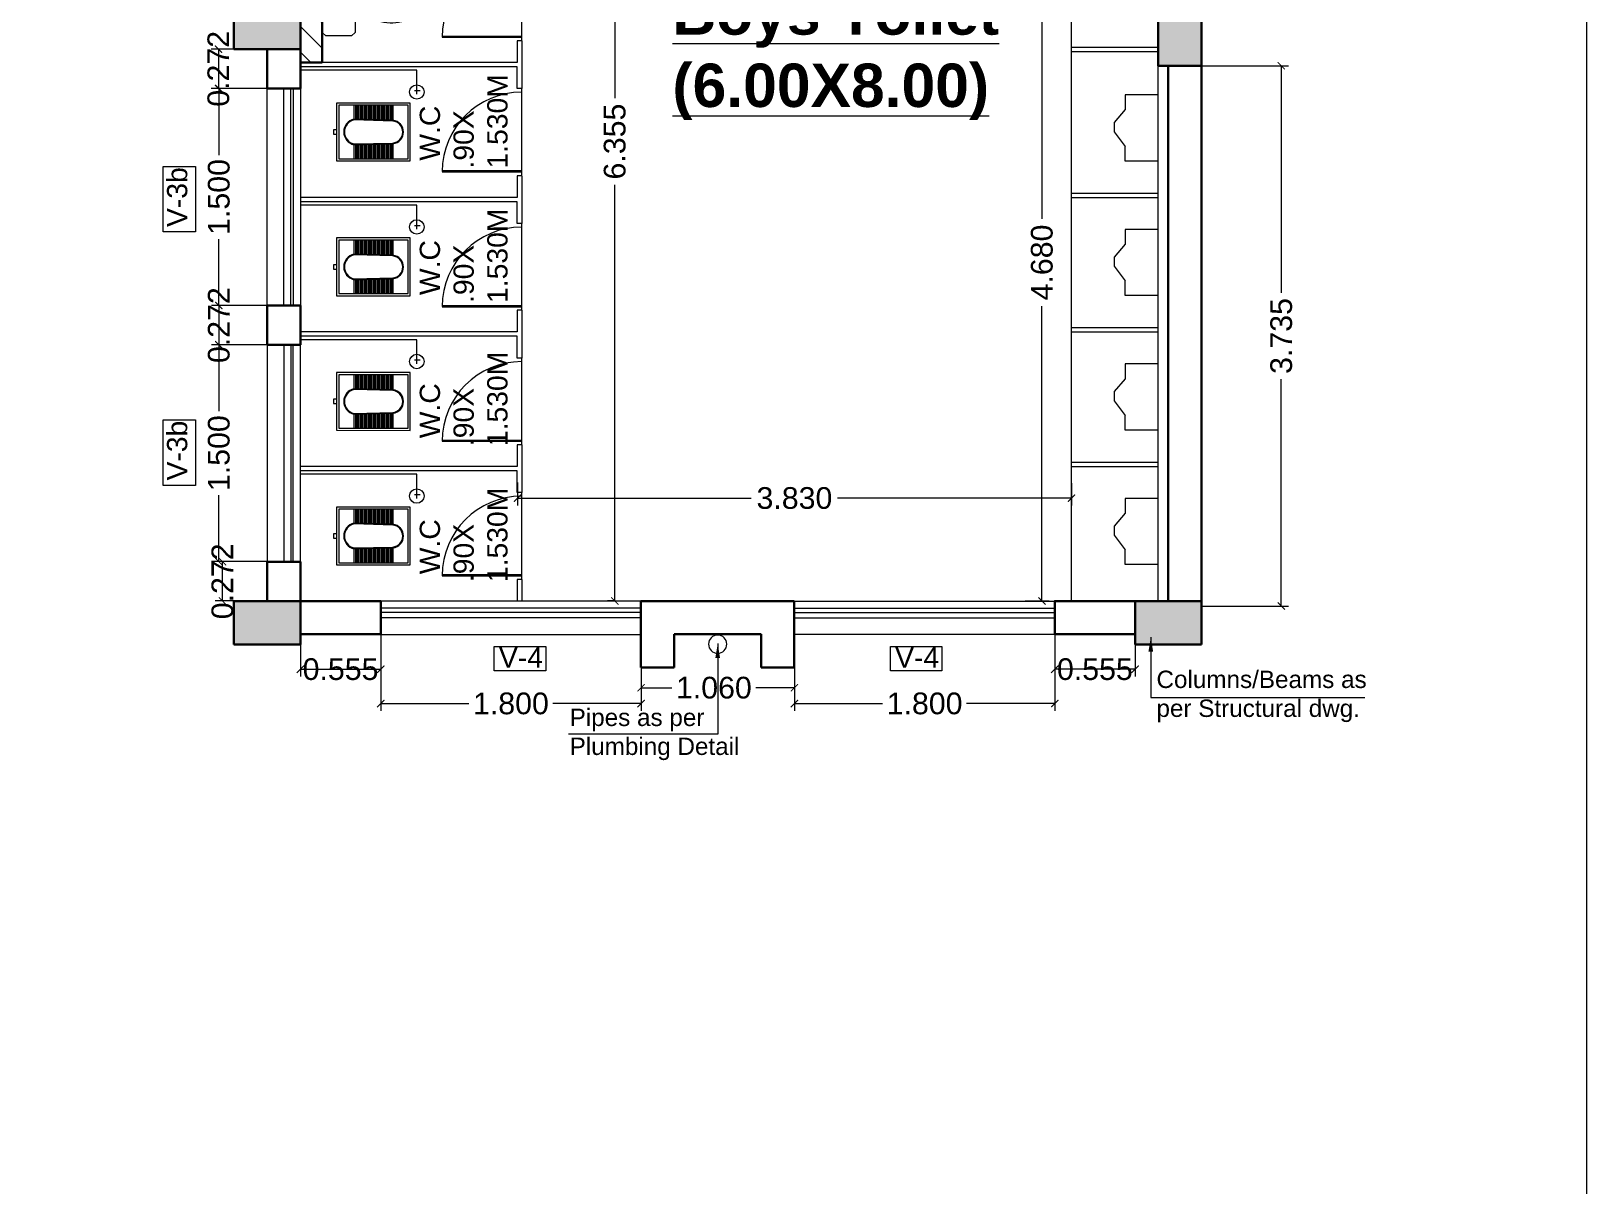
# Model space of a CAD drawing. Header units: millimetres. Extents: x 2733 to 5909, y 1038 to 2089.
# Drawn here: x 2927.62 to 2938.37, y 1054.54 to 1062.52 of the extents above; entities that cross this region are included whole.
import ezdxf

# ---------------------------------------------------------------- set-up
doc = ezdxf.new("R2010")
doc.units = ezdxf.units.MM
doc.header["$PDMODE"] = 35
doc.linetypes.add('CENTER2', pattern=[1.125, 0.75, -0.125, 0.125, -0.125])
doc.layers.get('0').update_dxf_attribs({"lineweight": 20})
doc.layers.get('Defpoints').update_dxf_attribs({"lineweight": 15})
for name, color, linetype, lineweight in [('COL HATCH', 253, 'Continuous', 13), ('Column', 251, 'Continuous', 30), ('CUBICAL TOILET', 5, 'Continuous', 15), ('DIM', 6, 'Continuous', 18), ('dim.1', 6, 'Continuous', 18), ('Door', 54, 'Continuous', 18), ('Fixture', 44, 'Continuous', 13), ('Hatch', 43, 'Continuous', 13), ('RD', 7, 'Continuous', 18), ('TEXT', 7, 'Continuous', 15), ('Text-1', 240, 'Continuous', 15), ('Tiles', 91, 'Continuous', 9), ('Ventilator', 200, 'Continuous', 18), ('Wall', 7, 'Continuous', 30), ('Window-Wall', 7, 'Continuous', 18)]:
    doc.layers.add(name, color=color, linetype=linetype, lineweight=lineweight)
doc.styles.add('DIM', font='arial.ttf', dxfattribs={"height": 0.5})
doc.styles.add('dim-stylus bt', font='arial.ttf')
doc.styles.add('L120', font='arial.ttf', dxfattribs={"height": 0.6})
doc.styles.get("Standard").update_dxf_attribs({"font": 'arial.ttf', "height": 0.2})
doc.styles.add('Tabrej', font='arial.ttf')
doc.dimstyles.new('DIMEN', dxfattribs={"dimtxt": 0.3, "dimasz": 0.25, "dimexe": 0.18, "dimexo": 0.0625, "dimgap": 0.09, "dimtad": 0, "dimdec": 3, "dimzin": 0, "dimdsep": 46, "dimtxsty": 'Tabrej', "dimcen": 0, "dimclrd": 256, "dimclre": 256, "dimclrt": 7, "dimadec": 0, "dimazin": 0, "dimtfac": 1, "dimtdec": 3, "dimtofl": 0, "dimtmove": 0, "dimatfit": 1, "dimfxl": 0, "dimtolj": 1, "dimtzin": 0, "dimlwd": -1, "dimlwe": -1, "dimarcsym": 0})
doc.dimstyles.new('Tabrej', dxfattribs={"dimtxt": 4, "dimasz": 0.45, "dimexe": 0.18, "dimexo": 0.0625, "dimgap": 0.09, "dimtad": 0, "dimdec": 3, "dimzin": 0, "dimdsep": 46, "dimtxsty": 'Tabrej', "dimcen": 0, "dimclrd": 256, "dimclre": 256, "dimclrt": 7, "dimaunit": 1, "dimadec": 3, "dimazin": 0, "dimtfac": 1, "dimtdec": 3, "dimtofl": 0, "dimtmove": 0, "dimatfit": 3, "dimfxl": 0, "dimtolj": 1, "dimtzin": 0, "dimlwd": -1, "dimlwe": -1, "dimarcsym": 0})

# ---------------------------------------------------------------- blocks, each defined once
blk = doc.blocks.new('C3')
at = {"layer": 'COL HATCH'}
h = blk.add_hatch(color=256, dxfattribs=at)
h.dxf.hatch_style = 1
h.paths.add_polyline_path([(0.3, 0), (0, 0), (0, -0.53), (0.3, -0.53)])
at = {"layer": 'Column'}
for p, q in [((0, 0), (0, -0.53)), ((0.3, 0), (0, 0)), ((0.3, -0.53), (0.3, 0)), ((0, -0.53), (0.3, -0.53))]:
    blk.add_line(p, q, dxfattribs=at)
blk = doc.blocks.new('Urinal 1')
for p, q in [((0, 9), (9, 9)), ((0, 9), (0, -9)), ((9, 9), (9, 5)), ((12, 1), (9, 5)), ((12, -1.5), (12, 1)), ((9, -5), (12, -1.5)), ((9, -9), (9, -5)), ((0, -9), (9, -9))]:
    blk.add_line(p, q)
blk = doc.blocks.new('CU')
at = {"layer": 'COL HATCH', "linetype": 'CENTER2'}
h = blk.add_hatch(color=256, dxfattribs=at)
h.dxf.hatch_style = 1
h.paths.add_polyline_path([(0, 0.035), (0, -0.265), (0.46, -0.265), (0.46, 0.035)])
at = {"layer": 'Column', "linetype": 'CENTER2'}
blk.add_lwpolyline([(0, 0.035), (0, -0.265), (0.46, -0.265), (0.46, 0.035), (0, 0.035)], dxfattribs=at)
blk = doc.blocks.new('nhf')
at = {"layer": 'Fixture'}
blk.add_circle((2408.419, -1429.855), 0.063, dxfattribs=at)
at = {"layer": 'Wall'}
for p, q in [((2407.889, -1429.557), (2408.949, -1429.557)), ((2407.889, -1430.017), (2407.889, -1429.557)), ((2408.949, -1430.017), (2408.949, -1429.557)), ((2408.119, -1430.017), (2408.119, -1429.787)), ((2408.119, -1429.787), (2408.719, -1429.787)), ((2408.719, -1429.787), (2408.719, -1430.017)), ((2407.889, -1430.017), (2408.119, -1430.017)), ((2408.719, -1430.017), (2408.949, -1430.017))]:
    blk.add_line(p, q, dxfattribs=at)
blk = doc.blocks.new('_ArchTick')
at = {"color": 0, "const_width": 0.15}
blk.add_lwpolyline([(-0.5, -0.5), (0.5, 0.5)], dxfattribs=at)
blk = doc.blocks.new('*D571')
at = {"layer": 'Defpoints', "color": 0, "lineweight": 15, "transparency": 16777216}
for p in [(2935.71, 1062.28), (2935.71, 1058.545), (2936.261, 1058.545)]:
    blk.add_point(p, dxfattribs=at)
at = {"layer": 'DIM', "transparency": 16777216}
for p, q in [((2935.715, 1062.28), (2936.311, 1062.28)), ((2936.261, 1062.28), (2936.261, 1060.711)), ((2936.261, 1058.545), (2936.261, 1060.114)), ((2935.715, 1058.545), (2936.311, 1058.545))]:
    blk.add_line(p, q, dxfattribs=at)
at = {"layer": 'DIM', "transparency": 16777216, "xscale": 0.05, "yscale": 0.05, "zscale": 0.05}
for p, rotation in [((2936.261, 1062.28), 90), ((2936.261, 1058.545), 270)]:
    blk.add_blockref('_ArchTick', p, dxfattribs=dict(at, rotation=rotation))
at = {"layer": 'DIM', "color": 7, "transparency": 16777216, "insert": (2936.261, 1060.412), "char_height": 0.15, "attachment_point": 5, "rotation": 90, "style": 'Tabrej'}
blk.add_mtext('\\A1;3.735', dxfattribs=at)
blk = doc.blocks.new('*D572')
at = {"layer": 'Defpoints', "color": 0, "lineweight": 15, "transparency": 16777216}
for p in [(2929.48, 1058.35), (2930.035, 1058.345), (2930.035, 1058.108)]:
    blk.add_point(p, dxfattribs=at)
at = {"layer": 'DIM', "transparency": 16777216}
for p, q in [((2929.48, 1058.345), (2929.48, 1058.058)), ((2930.035, 1058.34), (2930.035, 1058.058)), ((2929.48, 1058.108), (2930.035, 1058.108))]:
    blk.add_line(p, q, dxfattribs=at)
at = {"layer": 'DIM', "transparency": 16777216, "xscale": 0.05, "yscale": 0.05, "zscale": 0.05, "rotation": 180}
blk.add_blockref('_ArchTick', (2929.48, 1058.108), dxfattribs=at)
at = {"layer": 'DIM', "transparency": 16777216, "xscale": 0.05, "yscale": 0.05, "zscale": 0.05}
blk.add_blockref('_ArchTick', (2930.035, 1058.108), dxfattribs=at)
at = {"layer": 'DIM', "color": 7, "transparency": 16777216, "insert": (2929.757, 1058.108), "char_height": 0.15, "attachment_point": 5, "style": 'Tabrej'}
blk.add_mtext('\\A1;0.555', dxfattribs=at)
blk = doc.blocks.new('*D573')
at = {"layer": 'Defpoints', "color": 0, "lineweight": 15, "transparency": 16777216}
for p in [(2930.035, 1058.35), (2931.835, 1058.35), (2930.035, 1057.871)]:
    blk.add_point(p, dxfattribs=at)
at = {"layer": 'DIM', "transparency": 16777216}
for p, q in [((2930.035, 1058.345), (2930.035, 1057.821)), ((2931.835, 1058.345), (2931.835, 1057.821)), ((2930.035, 1057.871), (2930.644, 1057.871)), ((2931.835, 1057.871), (2931.225, 1057.871))]:
    blk.add_line(p, q, dxfattribs=at)
at = {"layer": 'DIM', "transparency": 16777216, "xscale": 0.05, "yscale": 0.05, "zscale": 0.05, "rotation": 180}
blk.add_blockref('_ArchTick', (2930.035, 1057.871), dxfattribs=at)
at = {"layer": 'DIM', "transparency": 16777216, "xscale": 0.05, "yscale": 0.05, "zscale": 0.05}
blk.add_blockref('_ArchTick', (2931.835, 1057.871), dxfattribs=at)
at = {"layer": 'DIM', "color": 7, "transparency": 16777216, "insert": (2930.935, 1057.871), "char_height": 0.15, "attachment_point": 5, "style": 'Tabrej'}
blk.add_mtext('\\A1;1.800', dxfattribs=at)
blk = doc.blocks.new('*D574')
at = {"layer": 'Defpoints', "color": 0, "lineweight": 15, "transparency": 16777216}
for p in [(2931.835, 1058.1), (2932.895, 1058.1), (2932.895, 1057.98)]:
    blk.add_point(p, dxfattribs=at)
at = {"layer": 'DIM', "transparency": 16777216}
for p, q in [((2931.835, 1058.095), (2931.835, 1057.93)), ((2932.895, 1058.095), (2932.895, 1057.93)), ((2931.835, 1057.98), (2932.047, 1057.98)), ((2932.895, 1057.98), (2932.629, 1057.98))]:
    blk.add_line(p, q, dxfattribs=at)
at = {"layer": 'DIM', "transparency": 16777216, "xscale": 0.05, "yscale": 0.05, "zscale": 0.05, "rotation": 180}
blk.add_blockref('_ArchTick', (2931.835, 1057.98), dxfattribs=at)
at = {"layer": 'DIM', "transparency": 16777216, "xscale": 0.05, "yscale": 0.05, "zscale": 0.05}
blk.add_blockref('_ArchTick', (2932.895, 1057.98), dxfattribs=at)
at = {"layer": 'DIM', "color": 7, "transparency": 16777216, "insert": (2932.338, 1057.98), "char_height": 0.15, "attachment_point": 5, "style": 'Tabrej'}
blk.add_mtext('\\A1;1.060', dxfattribs=at)
blk = doc.blocks.new('*D575')
at = {"layer": 'Defpoints', "color": 0, "lineweight": 15, "transparency": 16777216}
for p in [(2934.486, 1063.26), (2934.606, 1063.26), (2934.486, 1058.58)]:
    blk.add_point(p, dxfattribs=at)
at = {"layer": 'DIM', "transparency": 16777216}
for p, q in [((2934.491, 1063.26), (2934.656, 1063.26)), ((2934.606, 1063.26), (2934.606, 1061.221)), ((2934.606, 1058.58), (2934.606, 1060.619)), ((2934.491, 1058.58), (2934.656, 1058.58))]:
    blk.add_line(p, q, dxfattribs=at)
at = {"layer": 'DIM', "transparency": 16777216, "xscale": 0.05, "yscale": 0.05, "zscale": 0.05}
for p, rotation in [((2934.606, 1063.26), 90), ((2934.606, 1058.58), 270)]:
    blk.add_blockref('_ArchTick', p, dxfattribs=dict(at, rotation=rotation))
at = {"layer": 'DIM', "color": 7, "transparency": 16777216, "insert": (2934.606, 1060.92), "char_height": 0.15, "attachment_point": 5, "rotation": 90, "style": 'Tabrej'}
blk.add_mtext('\\A1;4.680', dxfattribs=at)
blk = doc.blocks.new('*D576')
at = {"layer": 'Defpoints', "color": 0, "lineweight": 15, "transparency": 16777216}
for p in [(2931.653, 1064.933), (2931.656, 1064.933), (2931.656, 1058.58)]:
    blk.add_point(p, dxfattribs=at)
at = {"layer": 'DIM', "transparency": 16777216}
for p, q in [((2931.651, 1064.933), (2931.603, 1064.933)), ((2931.653, 1064.933), (2931.653, 1062.055)), ((2931.653, 1058.58), (2931.653, 1061.457)), ((2931.651, 1058.58), (2931.603, 1058.58))]:
    blk.add_line(p, q, dxfattribs=at)
at = {"layer": 'DIM', "transparency": 16777216, "xscale": 0.05, "yscale": 0.05, "zscale": 0.05}
for p, rotation in [((2931.653, 1064.933), 90), ((2931.653, 1058.58), 270)]:
    blk.add_blockref('_ArchTick', p, dxfattribs=dict(at, rotation=rotation))
at = {"layer": 'DIM', "color": 7, "transparency": 16777216, "insert": (2931.653, 1061.756), "char_height": 0.15, "attachment_point": 5, "rotation": 90, "style": 'Tabrej'}
blk.add_mtext('\\A1;6.355', dxfattribs=at)
blk = doc.blocks.new('GBGR')
at = {"layer": 'Ventilator', "ltscale": 0.02}
for p, q in [((2931.835, 1058.428), (2930.035, 1058.428)), ((2931.835, 1058.398), (2930.035, 1058.398))]:
    blk.add_line(p, q, dxfattribs=at)
at = {"layer": 'Window-Wall'}
for p, q in [((2930.035, 1058.35), (2930.035, 1058.58)), ((2930.035, 1058.58), (2931.835, 1058.58)), ((2931.835, 1058.58), (2931.835, 1058.35)), ((2931.835, 1058.465), (2930.035, 1058.465)), ((2931.835, 1058.35), (2930.035, 1058.35))]:
    blk.add_line(p, q, dxfattribs=at)
blk = doc.blocks.new('*D719')
at = {"layer": 'Defpoints', "color": 0, "lineweight": 15, "transparency": 16777216}
for p in [(2935.25, 1058.35), (2934.695, 1058.345), (2934.695, 1058.108)]:
    blk.add_point(p, dxfattribs=at)
at = {"layer": 'DIM', "transparency": 16777216}
for p, q in [((2934.695, 1058.34), (2934.695, 1058.058)), ((2935.25, 1058.345), (2935.25, 1058.058)), ((2935.25, 1058.108), (2934.695, 1058.108))]:
    blk.add_line(p, q, dxfattribs=at)
at = {"layer": 'DIM', "transparency": 16777216, "xscale": 0.05, "yscale": 0.05, "zscale": 0.05, "rotation": 180}
blk.add_blockref('_ArchTick', (2934.695, 1058.108), dxfattribs=at)
at = {"layer": 'DIM', "transparency": 16777216, "xscale": 0.05, "yscale": 0.05, "zscale": 0.05}
blk.add_blockref('_ArchTick', (2935.25, 1058.108), dxfattribs=at)
at = {"layer": 'DIM', "color": 7, "transparency": 16777216, "insert": (2934.972, 1058.108), "char_height": 0.15, "attachment_point": 5, "style": 'Tabrej'}
blk.add_mtext('\\A1;0.555', dxfattribs=at)
blk = doc.blocks.new('*D720')
at = {"layer": 'Defpoints', "color": 0, "lineweight": 15, "transparency": 16777216}
for p in [(2932.895, 1058.35), (2934.695, 1058.35), (2934.695, 1057.871)]:
    blk.add_point(p, dxfattribs=at)
at = {"layer": 'DIM', "transparency": 16777216}
for p, q in [((2932.895, 1058.345), (2932.895, 1057.821)), ((2934.695, 1058.345), (2934.695, 1057.821)), ((2932.895, 1057.871), (2933.504, 1057.871)), ((2934.695, 1057.871), (2934.085, 1057.871))]:
    blk.add_line(p, q, dxfattribs=at)
at = {"layer": 'DIM', "transparency": 16777216, "xscale": 0.05, "yscale": 0.05, "zscale": 0.05, "rotation": 180}
blk.add_blockref('_ArchTick', (2932.895, 1057.871), dxfattribs=at)
at = {"layer": 'DIM', "transparency": 16777216, "xscale": 0.05, "yscale": 0.05, "zscale": 0.05}
blk.add_blockref('_ArchTick', (2934.695, 1057.871), dxfattribs=at)
at = {"layer": 'DIM', "color": 7, "transparency": 16777216, "insert": (2933.795, 1057.871), "char_height": 0.15, "attachment_point": 5, "style": 'Tabrej'}
blk.add_mtext('\\A1;1.800', dxfattribs=at)
blk = doc.blocks.new('bf')
at = {"layer": 'Door', "lineweight": 15}
for p, q in [((2794.931, 1059.43), (2794.931, 1060.03)), ((2794.381, 1059.463), (2794.931, 1059.463)), ((2794.381, 1059.455), (2794.931, 1059.455))]:
    blk.add_line(p, q, dxfattribs=at)
blk.add_ellipse((2794.931, 1059.455), major_axis=(-0.389, 0.389), ratio=1, start_param=-0.785398, end_param=0.784775, dxfattribs=at)
blk = doc.blocks.new('RSA CL6')
for p, q in [((5.51, 3.48), (5.51, 7.28)), ((5.91, 3.47), (5.91, 7.28)), ((6.3, 3.46), (6.3, 7.28)), ((6.69, 3.45), (6.69, 7.28)), ((7.09, 3.44), (7.09, 7.28)), ((7.48, 3.43), (7.48, 7.28)), ((7.87, 3.42), (7.87, 7.28)), ((8.27, 3.41), (8.27, 7.28)), ((8.66, 3.4), (8.66, 7.28)), ((9.06, 3.39), (9.06, 7.28)), ((9.45, 3.38), (9.45, 7.28)), ((9.84, 3.37), (9.84, 7.28)), ((10.24, 3.36), (10.24, 7.28)), ((10.63, 3.35), (10.63, 7.28)), ((11.02, 3.34), (11.02, 7.28)), ((11.42, 3.33), (11.42, 7.28)), ((11.81, 3.32), (11.81, 7.28)), ((12.2, 3.31), (12.2, 7.28)), ((12.6, 3.31), (12.6, 7.28)), ((12.99, 3.3), (12.99, 7.28)), ((13.39, 3.29), (13.39, 7.28)), ((13.78, 3.28), (13.78, 7.28)), ((14.17, 3.27), (14.17, 7.28)), ((14.57, 3.26), (14.57, 7.28)), ((14.96, 3.25), (14.96, 7.28)), ((15.35, 3.24), (15.35, 7.28)), ((15.75, 3.23), (15.75, 7.28)), ((16.14, 3.22), (16.14, 7.28)), ((16.14, 7.28), (16.14, 3.22)), ((5.51, -7.28), (5.51, -3.47)), ((5.91, -7.28), (5.91, -3.45)), ((6.3, -7.28), (6.3, -3.44)), ((6.69, -7.28), (6.69, -3.43)), ((7.09, -7.28), (7.09, -3.42)), ((7.48, -7.28), (7.48, -3.41)), ((7.87, -7.28), (7.87, -3.4)), ((8.27, -7.28), (8.27, -3.39)), ((8.66, -7.28), (8.66, -3.38)), ((9.06, -7.28), (9.06, -3.37)), ((9.45, -7.28), (9.45, -3.36)), ((9.84, -7.28), (9.84, -3.34)), ((10.24, -7.28), (10.24, -3.33)), ((10.63, -7.28), (10.63, -3.32)), ((11.02, -7.28), (11.02, -3.31)), ((11.42, -7.28), (11.42, -3.3)), ((11.81, -7.28), (11.81, -3.29)), ((12.2, -7.28), (12.2, -3.28)), ((12.6, -7.28), (12.6, -3.27)), ((12.99, -7.28), (12.99, -3.26)), ((13.39, -7.28), (13.39, -3.24)), ((13.78, -7.28), (13.78, -3.23)), ((14.17, -7.28), (14.17, -3.22)), ((14.57, -7.28), (14.57, -3.21)), ((14.96, -7.28), (14.96, -3.2)), ((15.35, -7.28), (15.35, -3.19)), ((15.75, -7.28), (15.75, -3.18)), ((16.14, -3.17), (16.14, -7.28)), ((16.14, -7.28), (16.14, -3.17))]:
    blk.add_line(p, q)
for points in [[(0.79, 7.87), (20.87, 7.87), (20.87, -7.87), (0.79, -7.87)], [(1.38, 7.28), (20.28, 7.28), (20.28, -7.28), (1.38, -7.28)]]:
    blk.add_lwpolyline(points, close=True)
blk.add_lwpolyline([(0.79, -0.59), (0, -0.59), (0, 0.59), (0.79, 0.59)])
for points in [[(5.51, 3.48), (16.14, 3.22, -0.899983), (16.14, -3.17), (5.54, -3.47, -0.799392)], [(5.53, 3.28), (16.13, 3.02, -0.897689), (16.12, -2.97), (5.56, -3.27, -0.793494), (5.53, 3.28)]]:
    blk.add_lwpolyline(points, format="xyb", close=True)
blk = doc.blocks.new('ujtg')
at = {"layer": 'CUBICAL TOILET'}
for p, q in [((2749.159, 1059.66), (2749.159, 1059.33)), ((2749.159, 1059.66), (2749.189, 1059.66)), ((2749.189, 1059.66), (2749.189, 1059.51)), ((2749.189, 1059.51), (2750.689, 1059.51)), ((2749.189, 1059.48), (2750.689, 1059.48)), ((2749.189, 1059.33), (2749.189, 1059.48)), ((2749.159, 1059.33), (2749.189, 1059.33))]:
    blk.add_line(p, q, dxfattribs=at)
blk = doc.blocks.new('ENGLISH SHEET')
at = {"layer": 'Fixture'}
for p, q in [((4663.798, 251.204), (4663.773, 251.179)), ((4663.773, 251.179), (4663.773, 250.696)), ((4663.976, 251.204), (4663.798, 251.204)), ((4664.002, 251.179), (4663.976, 251.204)), ((4664.002, 251.09), (4664.002, 251.179)), ((4663.976, 251.001), (4664.002, 251.09)), ((4663.976, 250.874), (4663.976, 251.001)), ((4663.976, 251.001), (4663.976, 250.874)), ((4664.002, 250.785), (4663.976, 250.874)), ((4664.002, 250.696), (4664.002, 250.785)), ((4663.773, 250.696), (4663.798, 250.67)), ((4663.798, 250.67), (4663.976, 250.67)), ((4663.976, 250.67), (4664.002, 250.696))]:
    blk.add_line(p, q, dxfattribs=at)
blk.add_lwpolyline([(4664.459, 250.937, 0.117036), (4664.443, 251.003, 0.104338), (4664.396, 251.063, 0.09029), (4664.321, 251.105, 0.09898), (4664.243, 251.115, 0.08237), (4664.159, 251.101, 0.09029), (4664.09, 251.063, 0.104338), (4664.043, 251.003, 0.117036), (4664.027, 250.937, 0.117036), (4664.043, 250.871, 0.104338), (4664.09, 250.811, 0.09029), (4664.159, 250.773, 0.08237), (4664.243, 250.759, 0.08237), (4664.327, 250.773, 0.09029), (4664.396, 250.811, 0.104338), (4664.443, 250.871, 0.117036)], format="xyb", close=True, dxfattribs=at)
blk = doc.blocks.new('JHGN')
at = {"layer": 'Hatch', "ltscale": 0.05}
h = blk.add_hatch(dxfattribs=at)
h.set_pattern_fill('ANSI31', color=256, angle=630, style=0)
h.set_pattern_definition([(315, (3502.61588, 6612.75207), (0.0883883476, 0.0883883476), [])])
h.paths.add_polyline_path([(2736.718, 1092.978), (2736.718, 1093.878), (2736.568, 1093.878), (2736.568, 1092.978)])
h = blk.add_hatch(dxfattribs=at)
h.set_pattern_fill('ANSI31', color=256, angle=630, style=0)
h.set_pattern_definition([(315, (3502.61588, 6612.78207), (0.0883883476, 0.0883883476), [])])
h.paths.add_polyline_path([(2736.718, 1092.948), (2736.718, 1092.048), (2736.568, 1092.048), (2736.568, 1092.948)])
at = {"layer": 'CUBICAL TOILET'}
for p, q in [((2738.098, 1093.908), (2736.568, 1093.908)), ((2738.068, 1093.878), (2736.568, 1093.878)), ((2738.068, 1093.728), (2738.068, 1093.878)), ((2738.098, 1093.908), (2738.098, 1093.728)), ((2738.098, 1093.728), (2738.068, 1093.728)), ((2738.068, 1088.475), (2738.068, 1088.325)), ((2738.098, 1088.475), (2738.068, 1088.475)), ((2738.098, 1088.475), (2738.098, 1088.325))]:
    blk.add_line(p, q, dxfattribs=at)
at = {"layer": 'Fixture'}
for p, q in [((2737.296, 1093.814), (2737.296, 1093.846)), ((2736.718, 1093.829), (2737.296, 1093.829)), ((2737.312, 1093.829), (2737.262, 1093.829))]:
    blk.add_line(p, q, dxfattribs=at)
at = {"layer": 'Fixture', "ltscale": 0.05}
for p, q in [((2737.374, 1092.924), (2736.718, 1092.924)), ((2737.373, 1092.758), (2737.374, 1092.924)), ((2737.356, 1092.785), (2737.396, 1092.785)), ((2737.374, 1091.994), (2736.568, 1091.994)), ((2737.373, 1091.828), (2737.374, 1091.994)), ((2737.356, 1091.855), (2737.396, 1091.855)), ((2737.374, 1091.061), (2736.568, 1091.061)), ((2737.373, 1090.895), (2737.374, 1091.061)), ((2737.356, 1090.922), (2737.396, 1090.922)), ((2737.374, 1090.131), (2736.568, 1090.131)), ((2737.373, 1089.965), (2737.374, 1090.131)), ((2737.356, 1089.992), (2737.396, 1089.992)), ((2737.374, 1089.201), (2736.568, 1089.201)), ((2737.373, 1089.035), (2737.374, 1089.201)), ((2737.356, 1089.062), (2737.396, 1089.062))]:
    blk.add_line(p, q, dxfattribs=at)
at = {"layer": 'Fixture'}
blk.add_circle((2737.296, 1093.829), 0.05, dxfattribs=at)
at = {"layer": 'Fixture', "ltscale": 0.05}
for centre in [(2737.373, 1092.774), (2737.373, 1091.844), (2737.373, 1090.911), (2737.373, 1089.981), (2737.373, 1089.051)]:
    blk.add_circle(centre, 0.05, dxfattribs=at)
at = {"layer": 'Wall'}
for points in [[(2736.718, 1092.978), (2736.568, 1092.978), (2736.568, 1093.878), (2736.718, 1093.878)], [(2736.718, 1092.948), (2736.568, 1092.948), (2736.568, 1092.048), (2736.718, 1092.048)]]:
    blk.add_lwpolyline(points, close=True, dxfattribs=at)
at = {"layer": 'Door', "lineweight": 15}
for p in [(-56.833, 33.698), (-56.833, 32.768), (-56.833, 31.838), (-56.833, 30.905), (-56.833, 29.975), (-56.833, 29.045)]:
    blk.add_blockref('bf', p, dxfattribs=at)
at = {"layer": 'Fixture', "xscale": -1, "rotation": 180.0029870638235}
for p in [(-1927.068, 1344.122), (-1927.068, 1343.192)]:
    blk.add_blockref('ENGLISH SHEET', p, dxfattribs=at)
at = {"layer": 'Fixture', "extrusion": (0, 0, -1), "xscale": 0.0253999999957415, "yscale": 0.0253999999957415, "zscale": -0.0253999999957415, "rotation": 180.0029870639996}
for p in [(-2736.798, 1091.568), (-2736.798, 1090.635), (-2736.798, 1089.705), (-2736.798, 1088.775)]:
    blk.add_blockref('RSA CL6', p, dxfattribs=at)
at = {"layer": 'Tiles', "lineweight": 15, "xscale": -1}
for p in [(5487.257, 33.468), (5487.257, 32.538), (5487.257, 31.605), (5487.257, 30.675), (5487.257, 29.745)]:
    blk.add_blockref('ujtg', p, dxfattribs=at)
blk = doc.blocks.new('*D807')
at = {"layer": 'Defpoints', "color": 0, "lineweight": 15, "transparency": 16777216}
for p in [(2930.98, 1059.405), (2934.811, 1059.4), (2934.811, 1059.291)]:
    blk.add_point(p, dxfattribs=at)
at = {"layer": 'DIM', "transparency": 16777216}
for p, q in [((2930.98, 1059.4), (2930.98, 1059.241)), ((2934.811, 1059.395), (2934.811, 1059.241)), ((2930.98, 1059.291), (2932.597, 1059.291)), ((2934.811, 1059.291), (2933.193, 1059.291))]:
    blk.add_line(p, q, dxfattribs=at)
at = {"layer": 'DIM', "transparency": 16777216, "xscale": 0.05, "yscale": 0.05, "zscale": 0.05, "rotation": 180}
blk.add_blockref('_ArchTick', (2930.98, 1059.291), dxfattribs=at)
at = {"layer": 'DIM', "transparency": 16777216, "xscale": 0.05, "yscale": 0.05, "zscale": 0.05}
blk.add_blockref('_ArchTick', (2934.811, 1059.291), dxfattribs=at)
at = {"layer": 'DIM', "color": 7, "transparency": 16777216, "insert": (2932.895, 1059.291), "char_height": 0.15, "attachment_point": 5, "style": 'Tabrej'}
blk.add_mtext('\\A1;3.830', dxfattribs=at)
blk = doc.blocks.new('HY')
at = {"layer": 'RD', "linetype": 'Continuous', "ltscale": 0.2}
blk.add_lwpolyline([(2931.176, 1058.098), (2930.82, 1058.098), (2930.82, 1058.266), (2931.176, 1058.266)], close=True, dxfattribs=at)
at = {"layer": 'RD', "lineweight": 15}
blk.add_text('V-4', height=0.14, dxfattribs=at).set_placement((2930.852, 1058.119))
blk = doc.blocks.new('VENTILATOR')
at = {"layer": 'Ventilator', "ltscale": 0.02}
for p, q in [((-0.18, -1.5), (-0.18, 0)), ((-0.165, 0), (-0.165, -1.5))]:
    blk.add_line(p, q, dxfattribs=at)
at = {"layer": 'Window-Wall'}
for p, q in [((-0.23, 0), (0, 0)), ((-0.23, -1.5), (-0.23, 0)), ((-0.115, 0), (-0.115, -1.5)), ((0, 0), (0, -1.5)), ((-0.23, -1.5), (0, -1.5))]:
    blk.add_line(p, q, dxfattribs=at)
blk = doc.blocks.new('*D819')
at = {"layer": 'Defpoints', "color": 0, "lineweight": 15, "transparency": 16777216}
for p in [(2929.25, 1062.395), (2928.913, 1062.123), (2929.25, 1062.123)]:
    blk.add_point(p, dxfattribs=at)
at = {"layer": 'DIM', "transparency": 16777216}
for p, q in [((2929.245, 1062.395), (2928.863, 1062.395)), ((2928.913, 1062.395), (2928.913, 1062.123)), ((2929.245, 1062.123), (2928.863, 1062.123))]:
    blk.add_line(p, q, dxfattribs=at)
at = {"layer": 'DIM', "transparency": 16777216, "xscale": 0.05, "yscale": 0.05, "zscale": 0.05}
for p, rotation in [((2928.913, 1062.395), 90), ((2928.913, 1062.123), 270)]:
    blk.add_blockref('_ArchTick', p, dxfattribs=dict(at, rotation=rotation))
at = {"layer": 'DIM', "color": 7, "transparency": 16777216, "insert": (2928.913, 1062.259), "char_height": 0.15, "attachment_point": 5, "rotation": 90, "style": 'Tabrej'}
blk.add_mtext('\\A1;0.272', dxfattribs=at)
blk = doc.blocks.new('*D820')
at = {"layer": 'Defpoints', "color": 0, "lineweight": 15, "transparency": 16777216}
for p in [(2929.25, 1062.123), (2928.916, 1060.623), (2929.25, 1060.623)]:
    blk.add_point(p, dxfattribs=at)
at = {"layer": 'DIM', "transparency": 16777216}
for p, q in [((2929.245, 1062.123), (2928.866, 1062.123)), ((2928.916, 1062.123), (2928.916, 1061.663)), ((2928.916, 1060.623), (2928.916, 1061.082)), ((2929.245, 1060.623), (2928.866, 1060.623))]:
    blk.add_line(p, q, dxfattribs=at)
at = {"layer": 'DIM', "transparency": 16777216, "xscale": 0.05, "yscale": 0.05, "zscale": 0.05}
for p, rotation in [((2928.916, 1062.123), 90), ((2928.916, 1060.623), 270)]:
    blk.add_blockref('_ArchTick', p, dxfattribs=dict(at, rotation=rotation))
at = {"layer": 'DIM', "color": 7, "transparency": 16777216, "insert": (2928.916, 1061.373), "char_height": 0.15, "attachment_point": 5, "rotation": 90, "style": 'Tabrej'}
blk.add_mtext('\\A1;1.500', dxfattribs=at)
blk = doc.blocks.new('*D821')
at = {"layer": 'Defpoints', "color": 0, "lineweight": 15, "transparency": 16777216}
for p in [(2929.25, 1060.623), (2928.916, 1060.351), (2929.25, 1060.351)]:
    blk.add_point(p, dxfattribs=at)
at = {"layer": 'DIM', "transparency": 16777216}
for p, q in [((2929.245, 1060.623), (2928.866, 1060.623)), ((2928.916, 1060.623), (2928.916, 1060.351)), ((2929.245, 1060.351), (2928.866, 1060.351))]:
    blk.add_line(p, q, dxfattribs=at)
at = {"layer": 'DIM', "transparency": 16777216, "xscale": 0.05, "yscale": 0.05, "zscale": 0.05}
for p, rotation in [((2928.916, 1060.623), 90), ((2928.916, 1060.351), 270)]:
    blk.add_blockref('_ArchTick', p, dxfattribs=dict(at, rotation=rotation))
at = {"layer": 'DIM', "color": 7, "transparency": 16777216, "insert": (2928.916, 1060.487), "char_height": 0.15, "attachment_point": 5, "rotation": 90, "style": 'Tabrej'}
blk.add_mtext('\\A1;0.272', dxfattribs=at)
blk = doc.blocks.new('*D822')
at = {"layer": 'Defpoints', "color": 0, "lineweight": 15, "transparency": 16777216}
for p in [(2929.25, 1060.352), (2928.916, 1058.852), (2929.25, 1058.852)]:
    blk.add_point(p, dxfattribs=at)
at = {"layer": 'DIM', "transparency": 16777216}
for p, q in [((2929.245, 1060.352), (2928.866, 1060.352)), ((2928.916, 1060.352), (2928.916, 1059.892)), ((2928.916, 1058.852), (2928.916, 1059.311)), ((2929.245, 1058.852), (2928.866, 1058.852))]:
    blk.add_line(p, q, dxfattribs=at)
at = {"layer": 'DIM', "transparency": 16777216, "xscale": 0.05, "yscale": 0.05, "zscale": 0.05}
for p, rotation in [((2928.916, 1060.352), 90), ((2928.916, 1058.852), 270)]:
    blk.add_blockref('_ArchTick', p, dxfattribs=dict(at, rotation=rotation))
at = {"layer": 'DIM', "color": 7, "transparency": 16777216, "insert": (2928.916, 1059.602), "char_height": 0.15, "attachment_point": 5, "rotation": 90, "style": 'Tabrej'}
blk.add_mtext('\\A1;1.500', dxfattribs=at)
blk = doc.blocks.new('*D823')
at = {"layer": 'Defpoints', "color": 0, "lineweight": 15, "transparency": 16777216}
for p in [(2928.941, 1058.852), (2929.25, 1058.852), (2929.25, 1058.58)]:
    blk.add_point(p, dxfattribs=at)
at = {"layer": 'DIM', "transparency": 16777216}
for p, q in [((2929.245, 1058.852), (2928.891, 1058.852)), ((2928.941, 1058.58), (2928.941, 1058.852)), ((2929.245, 1058.58), (2928.891, 1058.58))]:
    blk.add_line(p, q, dxfattribs=at)
at = {"layer": 'DIM', "transparency": 16777216, "xscale": 0.05, "yscale": 0.05, "zscale": 0.05}
for p, rotation in [((2928.941, 1058.852), 90), ((2928.941, 1058.58), 270)]:
    blk.add_blockref('_ArchTick', p, dxfattribs=dict(at, rotation=rotation))
at = {"layer": 'DIM', "color": 7, "transparency": 16777216, "insert": (2928.941, 1058.716), "char_height": 0.15, "attachment_point": 5, "rotation": 90, "style": 'Tabrej'}
blk.add_mtext('\\A1;0.272', dxfattribs=at)
blk = doc.blocks.new('tr')
at = {"layer": 'RD', "linetype": 'Continuous', "ltscale": 0.2}
blk.add_lwpolyline([(2442.717, -1429.363), (2442.265, -1429.363), (2442.265, -1429.139), (2442.717, -1429.139)], close=True, dxfattribs=at)
at = {"layer": 'RD', "linetype": 'Continuous', "ltscale": 0.2, "insert": (2442.299, -1429.165), "char_height": 0.14, "attachment_point": 1}
blk.add_mtext_dynamic_manual_height_columns('V-3b', width=0.06654, gutter_width=1.766, heights=[0], dxfattribs=at)

msp = doc.modelspace()

# ---------------------------------------------------------------- linework, layer by layer
at = {"lineweight": 15}
msp.add_lwpolyline([(2938.3735, 1070.8574), (2828.4272, 1070.8574), (2828.4272, 1038.2298), (2938.3735, 1038.2298)], close=True, dxfattribs=at)
at = {"layer": 'Fixture'}
for p, q in [((2934.8107, 1058.5796), (2934.8107, 1063.2598)), ((2935.4107, 1060.7398), (2935.4107, 1063.2298)), ((2934.8104, 1062.4097), (2935.4104, 1062.4097)), ((2934.8104, 1062.3797), (2935.4104, 1062.3797)), ((2935.4107, 1058.5798), (2935.4107, 1062.3148)), ((2934.8104, 1061.3998), (2935.4104, 1061.3998)), ((2934.8104, 1061.3698), (2935.4104, 1061.3698)), ((2934.81, 1060.4698), (2935.41, 1060.4698)), ((2934.81, 1060.4398), (2935.41, 1060.4398)), ((2934.8097, 1059.5398), (2935.4097, 1059.5398)), ((2934.8097, 1059.5098), (2935.4097, 1059.5098))]:
    msp.add_line(p, q, dxfattribs=at)
at = {"layer": 'Wall'}
for p, q in [((2935.4796, 1062.2796), (2935.4796, 1058.5796)), ((2935.7096, 1062.2796), (2935.7096, 1058.5796))]:
    msp.add_line(p, q, dxfattribs=at)
for points in [[(2929.2496, 1062.3946), (2929.4796, 1062.3946), (2929.4796, 1062.1226), (2929.2496, 1062.1226)], [(2929.2496, 1060.6226), (2929.4796, 1060.6226), (2929.4796, 1060.3516), (2929.2496, 1060.3516)], [(2929.2496, 1058.8516), (2929.4796, 1058.8516), (2929.4796, 1058.5796), (2929.2496, 1058.5796)]]:
    msp.add_lwpolyline(points, close=True, dxfattribs=at)
at = {"layer": 'Wall', "ltscale": 0.2}
for points in [[(2929.4796, 1058.5796), (2930.0346, 1058.5796), (2930.0346, 1058.3496), (2929.4796, 1058.3496)], [(2935.2496, 1058.5796), (2934.6946, 1058.5796), (2934.6946, 1058.3496), (2935.2496, 1058.3496)]]:
    msp.add_lwpolyline(points, close=True, dxfattribs=at)

# ---------------------------------------------------------------- block references
at = {"linetype": 'Continuous', "xscale": -1}
msp.add_blockref('nhf', (5340.7832, 2488.1366), dxfattribs=at)
at = {"layer": 'Column', "color": 5}
msp.add_blockref('C3', (2935.4096, 1062.8096), dxfattribs=at)
at = {"layer": 'Column', "linetype": 'CENTER2', "xscale": -1}
for p in [(2929.4796, 1062.6596), (2929.4796, 1058.5446), (2935.7096, 1058.5446)]:
    msp.add_blockref('CU', p, dxfattribs=at)
at = {"layer": 'Fixture', "xscale": 0.02539999999498832, "yscale": 0.02539999999498832, "zscale": 0.02539999999498832, "rotation": 180}
for p in [(2935.4107, 1061.8498), (2935.4104, 1060.9198), (2935.41, 1059.9898), (2935.4097, 1059.0598)]:
    msp.add_blockref('Urinal 1', p, dxfattribs=at)
at = {"layer": 'RD', "linetype": 'Continuous', "rotation": 90}
for p in [(1499.3923, -1381.1336), (1499.3923, -1382.8857)]:
    msp.add_blockref('tr', p, dxfattribs=at)
at = {"layer": 'RD', "lineweight": 15}
for p in [(0, 0), (2.739, 0)]:
    msp.add_blockref('HY', p, dxfattribs=at)
at = {"layer": 'Tiles', "lineweight": 15}
msp.add_blockref('JHGN', (192.9113, -29.7453), dxfattribs=at)
at = {"layer": 'Ventilator', "lineweight": 15, "xscale": -1, "rotation": 180}
msp.add_blockref('GBGR', (0, 2116.9293), dxfattribs=at)
at = {"layer": 'Ventilator', "lineweight": 15, "rotation": 180}
msp.add_blockref('GBGR', (5864.7292, 2116.9293), dxfattribs=at)
at = {"layer": 'Wall', "rotation": 180}
msp.add_blockref('VENTILATOR', (2929.2496, 1060.6226), dxfattribs=at)
at = {"layer": 'Wall', "xscale": -1}
msp.add_blockref('VENTILATOR', (2929.2496, 1060.3516), dxfattribs=at)

# ---------------------------------------------------------------- texts
at = {"layer": 'TEXT', "ltscale": 0.05, "insert": (2932.0513, 1062.7951), "char_height": 0.3, "width": 6.11845, "attachment_point": 1, "rotation": 0, "style": 'DIM'}
msp.add_mtext('{\\fArial|b1|i0|c0|p34;\\LBoys Toilet \\P(6.00X8.00)}', dxfattribs=at)
at = {"layer": 'TEXT', "char_height": 0.14, "width": 4.322064, "attachment_point": 1, "rotation": 90, "style": 'L120'}
for insert in [(2930.3046, 1061.5696), (2930.3046, 1060.6404), (2930.3046, 1059.6508), (2930.3046, 1058.7107)]:
    msp.add_mtext(' W.C\\P.90X\\P1.530M', dxfattribs=dict(at, insert=insert))
at = {"layer": 'Text-1', "linetype": 'Continuous', "char_height": 0.12, "attachment_point": 1, "style": 'dim-stylus bt'}
for s, insert in [('Columns/Beams as \\Pper Structural dwg.', (2935.3979, 1058.0985)), ('Pipes as per \\PPlumbing Detail', (2931.341, 1057.8356))]:
    msp.add_mtext_dynamic_manual_height_columns(s, width=4.814652, gutter_width=1.7655, heights=[0], dxfattribs=dict(at, insert=insert))

# ---------------------------------------------------------------- dimensions: what is measured, and where the dimension line sits
at = {"layer": 'DIM'}
dim = msp.add_linear_dim(base=(2931.6532, 1064.9326), p1=(2931.6558, 1058.5796), p2=(2931.6558, 1064.9326), angle=90, text='6.355', dimstyle='DIMEN', override={"dimscale": 0.5, "dimasz": 0.1, "dimexe": 0.1, "dimexo": 0.01, "dimblk1": 'ArchTick', "dimblk2": 'ArchTick', "dimsah": 1}, dxfattribs=at)
dim.commit()
dim.dimension.update_dxf_attribs({"geometry": '*D576', "text_midpoint": (2931.6532, 1061.7561)})
for base, p1, p2, angle, picture, middle in [((2934.6063, 1063.2598), (2934.4858, 1058.5796), (2934.4858, 1063.2598), 90, '*D575', (2934.6063, 1060.9197)), ((2936.2609, 1058.5446), (2935.7096, 1062.2796), (2935.7096, 1058.5446), 90, '*D571', (2936.2609, 1060.4121)), ((2928.9161, 1060.6226), (2929.2496, 1062.1226), (2929.2496, 1060.6226), 90, '*D820', (2928.9161, 1061.3726)), ((2928.9161, 1058.8516), (2929.2496, 1060.3516), (2929.2496, 1058.8516), 90, '*D822', (2928.9161, 1059.6016)), ((2934.6946, 1057.8711), (2932.8946, 1058.3496), (2934.6946, 1058.3496), 180, '*D720', (2933.7946, 1057.8711))]:
    dim = msp.add_linear_dim(base=base, p1=p1, p2=p2, angle=angle, dimstyle='DIMEN', override={"dimscale": 0.5, "dimasz": 0.1, "dimexe": 0.1, "dimexo": 0.01, "dimblk1": 'ArchTick', "dimblk2": 'ArchTick', "dimsah": 1}, dxfattribs=at)
    dim.commit()
    dim.dimension.update_dxf_attribs({"geometry": picture, "text_midpoint": middle})
for base, p1, p2, angle, picture, middle in [((2928.9135, 1062.1226), (2929.2496, 1062.3946), (2929.2496, 1062.1226), 90, '*D819', (2928.9135, 1062.2586)), ((2928.9161, 1060.3506), (2929.2496, 1060.6226), (2929.2496, 1060.3506), 90, '*D821', (2928.9161, 1060.4866)), ((2928.9411, 1058.8516), (2929.2496, 1058.5796), (2929.2496, 1058.8516), 90, '*D823', (2928.9411, 1058.7156)), ((2934.6946, 1058.1075), (2935.2496, 1058.3496), (2934.6946, 1058.3446), 180, '*D719', (2934.9721, 1058.1075))]:
    dim = msp.add_linear_dim(base=base, p1=p1, p2=p2, angle=angle, dimstyle='DIMEN', override={"dimscale": 0.5, "dimasz": 0.1, "dimexe": 0.1, "dimexo": 0.01, "dimblk1": 'ArchTick', "dimblk2": 'ArchTick', "dimsah": 1}, dxfattribs=at)
    dim.commit()
    dim.dimension.update_dxf_attribs({"geometry": picture, "text_midpoint": middle, "dimtype": 160})
dim = msp.add_linear_dim(base=(2934.8107, 1059.291), p1=(2930.9796, 1059.4046), p2=(2934.8107, 1059.4002), text='3.830', dimstyle='DIMEN', override={"dimscale": 0.5, "dimasz": 0.1, "dimexe": 0.1, "dimexo": 0.01, "dimblk1": 'ArchTick', "dimblk2": 'ArchTick', "dimsah": 1}, dxfattribs=at)
dim.commit()
dim.dimension.update_dxf_attribs({"geometry": '*D807', "text_midpoint": (2932.8952, 1059.291)})
for base, p1, p2, picture, middle in [((2930.0346, 1058.1075), (2929.4796, 1058.3496), (2930.0346, 1058.3446), '*D572', (2929.7571, 1058.1075)), ((2932.8946, 1057.9801), (2931.8346, 1058.1003), (2932.8946, 1058.1003), '*D574', (2932.3381, 1057.9801))]:
    dim = msp.add_linear_dim(base=base, p1=p1, p2=p2, dimstyle='DIMEN', override={"dimscale": 0.5, "dimasz": 0.1, "dimexe": 0.1, "dimexo": 0.01, "dimblk1": 'ArchTick', "dimblk2": 'ArchTick', "dimsah": 1}, dxfattribs=at)
    dim.commit()
    dim.dimension.update_dxf_attribs({"geometry": picture, "text_midpoint": middle, "dimtype": 160})
dim = msp.add_linear_dim(base=(2930.0346, 1057.8711), p1=(2931.8346, 1058.3496), p2=(2930.0346, 1058.3496), dimstyle='DIMEN', override={"dimscale": 0.5, "dimasz": 0.1, "dimexe": 0.1, "dimexo": 0.01, "dimblk1": 'ArchTick', "dimblk2": 'ArchTick', "dimsah": 1}, dxfattribs=at)
dim.commit()
dim.dimension.update_dxf_attribs({"geometry": '*D573', "text_midpoint": (2930.9346, 1057.8711)})

# ---------------------------------------------------------------- leaders
at = {"layer": 'dim.1', "ltscale": 0.02}
for points in [[(2932.3646, 1058.2851), (2932.3646, 1057.6584), (2931.3338, 1057.6584)], [(2935.3587, 1058.3295), (2935.3587, 1057.9133), (2936.8392, 1057.9133)]]:
    msp.add_leader(points, dimstyle='Tabrej', override={"dimasz": 0.1}, dxfattribs=at)

doc.saveas('drawing.dxf')
